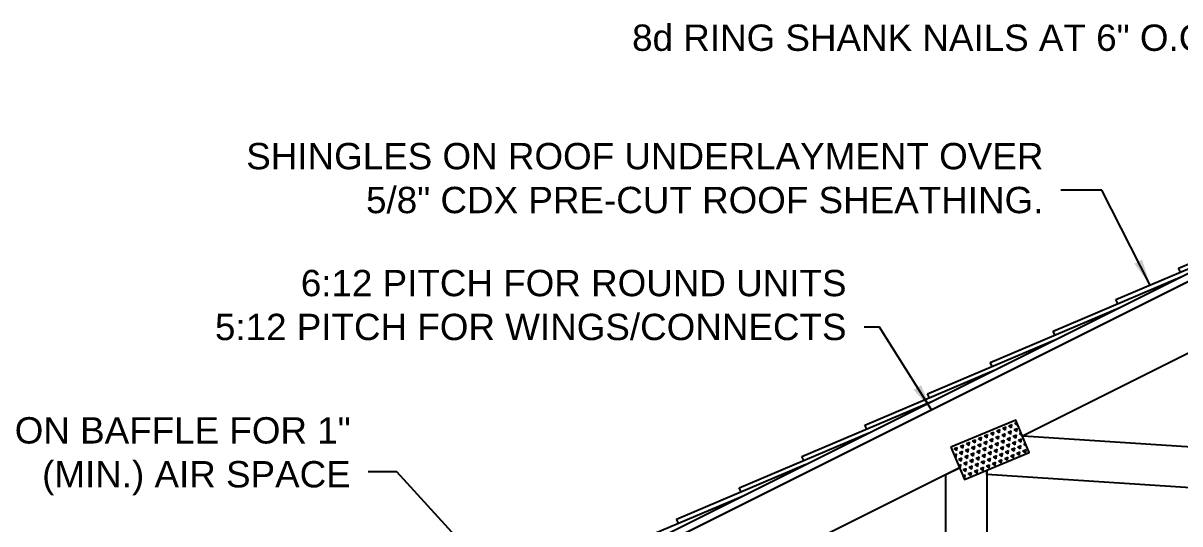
# Model space of a CAD drawing. Header units: inches. Extents: x -1316 to 22433, y -200 to 8737.
# Drawn here: x -378.2 to -279.4, y 147.5 to 190.3 of the extents above; entities that cross this region are included whole.
import ezdxf

# ---------------------------------------------------------------- set-up
doc = ezdxf.new("R2010")
doc.units = ezdxf.units.IN
doc.header["$LTSCALE"] = 10
doc.header["$MEASUREMENT"] = 0
doc.layers.get('0').update_dxf_attribs({"linetype": 'CONTINUOUS'})
for name, color, linetype in [('S-HATCH', 5, 'CONTINUOUS'), ('S-PLATE', 190, 'CONTINUOUS'), ('S-ROOF', 2, 'CONTINUOUS'), ('S-TXT', 222, 'CONTINUOUS')]:
    doc.layers.add(name, color=color, linetype=linetype)
doc.styles.add('style1', font='arial.ttf')
doc.dimstyles.new('1-2', dxfattribs={"dimtxt": 2.25, "dimasz": 2.25, "dimexe": 0.18, "dimexo": 1.5, "dimgap": 1.5, "dimtad": 0, "dimdec": 4, "dimrnd": 0.0625, "dimzin": 0, "dimdsep": 46, "dimlunit": 4, "dimtxsty": 'style1', "dimcen": 0.09, "dimazin": 0, "dimtfac": 1, "dimtdec": 4, "dimtofl": 0, "dimtmove": 0, "dimatfit": 0, "dimfxl": 1, "dimtolj": 1, "dimtzin": 0, "dimarcsym": 0})

# ---------------------------------------------------------------- blocks, each defined once
blk = doc.blocks.new('NP SHINGLES')
for p, q in [((122.974, 62.325), (134.043, 67.021)), ((117.612, 59.644), (128.68, 64.34)), ((123.142, 61.99), (122.974, 62.325)), ((112.25, 56.963), (123.318, 61.659)), ((117.78, 59.309), (117.612, 59.644)), ((106.887, 54.282), (117.956, 58.978)), ((112.417, 56.628), (112.25, 56.963)), ((101.525, 51.601), (112.593, 56.297)), ((96.162, 48.92), (107.231, 53.615)), ((107.055, 53.947), (106.887, 54.282)), ((101.693, 51.265), (101.525, 51.601)), ((90.8, 46.238), (101.869, 50.934)), ((96.33, 48.584), (96.162, 48.92)), ((85.438, 43.557), (96.506, 48.253)), ((80.075, 40.876), (91.144, 45.572)), ((90.968, 45.903), (90.8, 46.238)), ((85.605, 43.222), (85.438, 43.557)), ((74.713, 38.195), (85.782, 42.891)), ((80.243, 40.541), (80.075, 40.876))]:
    blk.add_line(p, q)
blk = doc.blocks.new('EH 1200 ROOF DETAIL')
at = {"layer": 'S-HATCH'}
h = blk.add_hatch(dxfattribs=at)
h.set_pattern_fill('TRIANG', color=256, scale=1.5, angle=22.7674584, style=0)
h.set_pattern_definition([(82.76746, (104.50175, 121.1006), (-0.4478549, 0.3403414), [0.28125, -0.28125]), (142.76746, (104.50175, 121.1006), (-0.5186717, -0.217683), [0.28125, -0.28125]), (22.76746, (104.2778, 121.2708), (0.070817, 0.5580244), [0.28125, -0.28125])])
h.paths.add_polyline_path([(79.25143, 47.991), (80.41241, 45.22475), (85.94491, 47.5467), (84.78393, 50.31295)])
at = {"layer": 'S-PLATE'}
blk.add_lwpolyline([(79.25143, 47.991), (80.41241, 45.22475), (85.94491, 47.5467), (84.78393, 50.31295)], close=True, dxfattribs=at)
at = {"layer": 'S-ROOF'}
for p, q in [((-24.27895, 0.9585), (132.38112, 79.29815)), ((-23.99937, 0.39934), (132.63646, 78.71726))]:
    blk.add_line(p, q, dxfattribs=at)
for points in [[(79.98527, 46.24248), (-22.49937, -4.99984), (-22.49937, 1.14934), (132.63646, 78.71726)], [(134.85242, 73.67605), (85.36365, 48.93167)], [(85.36365, 48.93167), (85.42066, 48.96017), (146.52204, 44.98058)], [(78.81747, 29.88), (78.81747, 45.65858), (79.98527, 46.24248)], [(82.31747, 46.02429), (82.31747, 30.755)], [(140.24531, 41.88197), (82.31747, 45.65487), (82.31747, 46.02429)]]:
    blk.add_lwpolyline(points, dxfattribs=at)
at = {"layer": 'S-HATCH'}
blk.add_blockref('NP SHINGLES', (-24.27895, 0.9585), dxfattribs=at)
at = {"layer": 'S-TXT', "char_height": 2.25, "attachment_point": 9, "style": 'style1'}
for s, insert in [('8d RING SHANK NAILS AT 6" O.C. (TYP)', (110.93151, 81.18104)), ('SHINGLES ON ROOF UNDERLAYMENT OVER \\P5/8" CDX PRE-CUT ROOF SHEATHING.', (87.14615, 67.95696)), ('\\A1;6:12 PITCH FOR ROUND UNITS\\P5:12 PITCH FOR WINGS/CONNECTS', (70.32804, 57.11211)), ('INSULATION BAFFLE FOR 1"\\P(MIN.) AIR SPACE', (27.97098, 43.88082))]:
    blk.add_mtext(s, dxfattribs=dict(at, insert=insert))
at = {"layer": 'S-TXT', "annotation_type": 0, "has_hookline": 1, "hookline_direction": 1}
for points, text_width in [([(123.34268, 74.77963), (114.68151, 83.18104), (112.43151, 83.18104)], 58.68878), ([(96.26971, 61.84377), (92.14615, 69.95696), (88.64615, 69.95696)], 67.93281), ([(43.628, 33.095), (31.90819, 45.88082), (29.47098, 45.88082)], 42.41849)]:
    blk.add_leader(points, dimstyle='1-2', dxfattribs=dict(at, text_width=text_width))
at = {"layer": 'S-TXT', "annotation_type": 0, "has_hookline": 1, "hookline_direction": 1, "text_width": 53.67002}
blk.add_leader([(77.58241, 51.19023), (73.14863, 58.23711), (71.82804, 58.23711)], dimstyle='1-2', override={"dimgap": 1.5, "dimtad": 0}, dxfattribs=at)
blk = doc.blocks.new('*U682')
blk.add_blockref('EH 1200 ROOF DETAIL', (0, 0))

msp = doc.modelspace()

# ---------------------------------------------------------------- block references
msp.add_blockref('*U682', (-378.18048, 106.10418))

doc.saveas('drawing.dxf')
